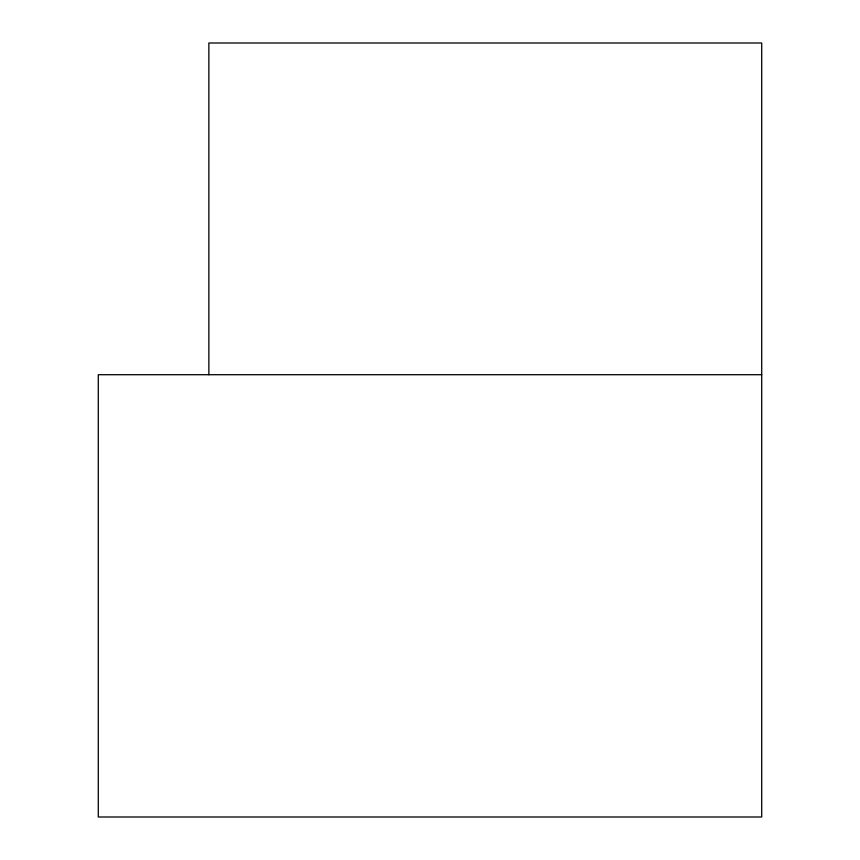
<?xml version="1.0" encoding="UTF-8"?>
<svg xmlns="http://www.w3.org/2000/svg" width="860" height="860" viewBox="0 0 860 860"><rect width="100%" height="100%" fill="white"/><g stroke="black" fill="none" stroke-linecap="round" stroke-linejoin="round"><path stroke-width="1.29" d="M761.713 374.713L98.287 374.713L98.287 817L761.713 817L761.713 43L208.862 43L208.862 374.713"/></g></svg>
